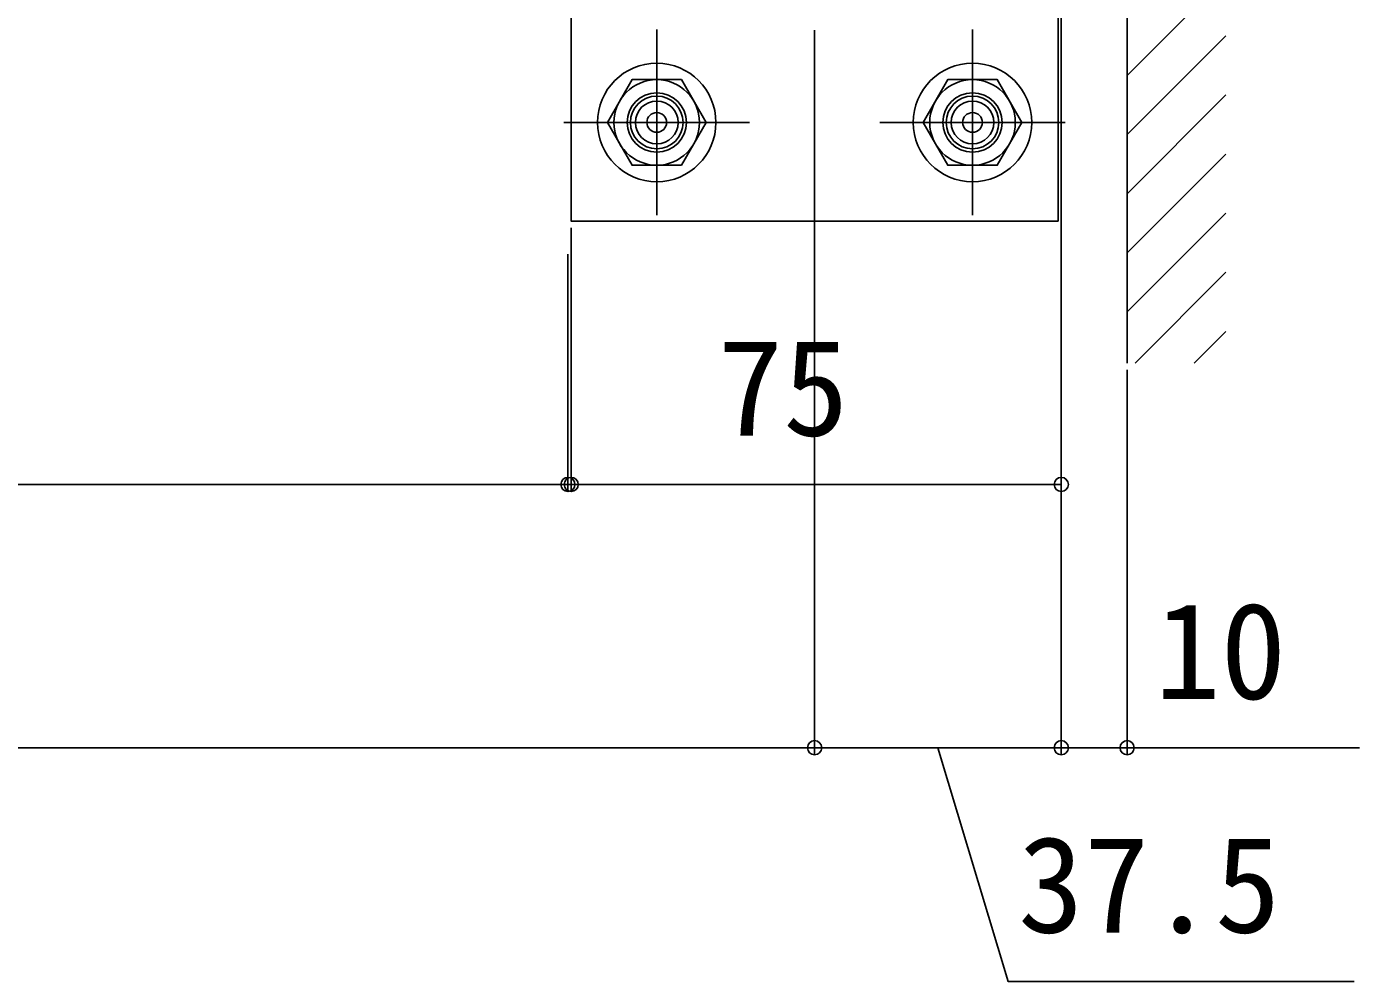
# Model space of a CAD drawing. Units: millimetres, scale not verified. Extents: x -875 to 875, y -1304 to 1297.
# Drawn here: x -314.3 to -111.7, y -894.7 to -749.6 of the extents above; entities that cross this region are included whole.
import ezdxf
from ezdxf.enums import TextEntityAlignment as Align

# ---------------------------------------------------------------- set-up
doc = ezdxf.new("R2010")
doc.units = ezdxf.units.MM
doc.header["$LTSCALE"] = 8
for name, color, linetype in [('0-6_YKK_13', 4, 'Continuous'), ('0-8_YKK_D', 6, 'Continuous'), ('0-A_YSS_K', 3, 'Continuous')]:
    doc.layers.add(name, color=color, linetype=linetype)
doc.styles.add('ＭＳ ゴシック', font='')
doc.styles.get('ＭＳ ゴシック').set_extended_font_data('MS Gothic')

msp = doc.modelspace()

# ---------------------------------------------------------------- linework, layer by layer
at = {"layer": '0-6_YKK_13'}
for p, q in [((-218.5, -750.094), (-218.5, -778.306)), ((-170.5, -750.094), (-170.5, -778.306)), ((-218.5, -770.7), (-218.5, -757.237)), ((-170.5, -770.7), (-170.5, -757.237)), ((-204.394, -764.2), (-232.606, -764.2)), ((-225, -764.2), (-212, -764.2)), ((-184.606, -764.2), (-156.394, -764.2)), ((-177, -764.2), (-164, -764.2))]:
    msp.add_line(p, q, dxfattribs=at)
for points in [[(-157.5, -779.2), (-157.5, -739.2), (-231.5, -739.2)], [(-231.5, -740.2), (-231.5, -779.2), (-157.5, -779.2)]]:
    msp.add_lwpolyline(points, dxfattribs=at)
for points in [[(-226.006, -764.2), (-222.253, -757.7), (-214.747, -757.7), (-210.994, -764.2), (-214.747, -770.7), (-222.253, -770.7)], [(-162.994, -764.2), (-166.747, -757.7), (-174.253, -757.7), (-178.006, -764.2), (-174.253, -770.7), (-166.747, -770.7)]]:
    msp.add_lwpolyline(points, close=True, dxfattribs=at)
for centre, radius in [((-218.5, -764.2), 9), ((-170.5, -764.2), 9), ((-218.5, -764.2), 6.5), ((-170.5, -764.2), 6.5), ((-218.5, -764.2), 4.5), ((-218.5, -764.2), 4), ((-218.5, -764.2), 3.25), ((-170.5, -764.2), 4.5), ((-170.5, -764.2), 4), ((-170.5, -764.2), 3.25), ((-218.5, -764.2), 1.5), ((-170.5, -764.2), 1.5)]:
    msp.add_circle(centre, radius, dxfattribs=at)
at = {"layer": '0-8_YKK_D'}
for p, q in [((-157, -739.9), (-157, -860.2)), ((-157, -739.9), (-157, -860.2)), ((-194.5, -750.2), (-194.5, -860.2)), ((-194.5, -750.2), (-194.5, -860.2)), ((-231.5, -780.2), (-231.5, -820.2)), ((-232, -784.2), (-232, -820.2)), ((-157, -784.2), (-157, -820.2)), ((-147, -801.766), (-147, -860.2)), ((-634, -819.2), (-231.5, -819.2)), ((-232, -819.2), (-157, -819.2)), ((-671.5, -859.2), (-194.5, -859.2)), ((-194.5, -859.2), (-157, -859.2))]:
    msp.add_line(p, q, dxfattribs=at)
for points in [[(-175.75, -859.2), (-165.1, -894.7), (-112.509, -894.7)], [(-157, -859.2), (-147, -859.2), (-111.7, -859.2)]]:
    msp.add_lwpolyline(points, dxfattribs=at)
for centre in [(-232, -819.2), (-231.5, -819.2), (-157, -819.2), (-194.5, -859.2), (-194.5, -859.2), (-157, -859.2), (-157, -859.2), (-147, -859.2)]:
    msp.add_circle(centre, 1.075, dxfattribs=at)
at = {"layer": '0-A_YSS_K'}
for p, q in [((-147, -548.45), (-147, -800.766)), ((-147, -757.066), (-132, -742.066)), ((-147, -766.046), (-132, -751.046)), ((-147, -775.026), (-132, -760.026)), ((-147, -784.007), (-132, -769.007)), ((-147, -792.987), (-132, -777.987)), ((-145.799, -800.766), (-132, -786.967)), ((-136.819, -800.766), (-132, -795.947))]:
    msp.add_line(p, q, dxfattribs=at)

# ---------------------------------------------------------------- texts
at = {"layer": '0-8_YKK_D', "style": 'ＭＳ ゴシック'}
for s, p in [('75', (-209.273, -816.2)), ('10', (-142.768, -856.2)), ('37.5', (-163.577, -891.7))]:
    msp.add_text(s, height=14.66, dxfattribs=at).set_placement(p, align=Align.BOTTOM_LEFT)

doc.saveas('drawing.dxf')
